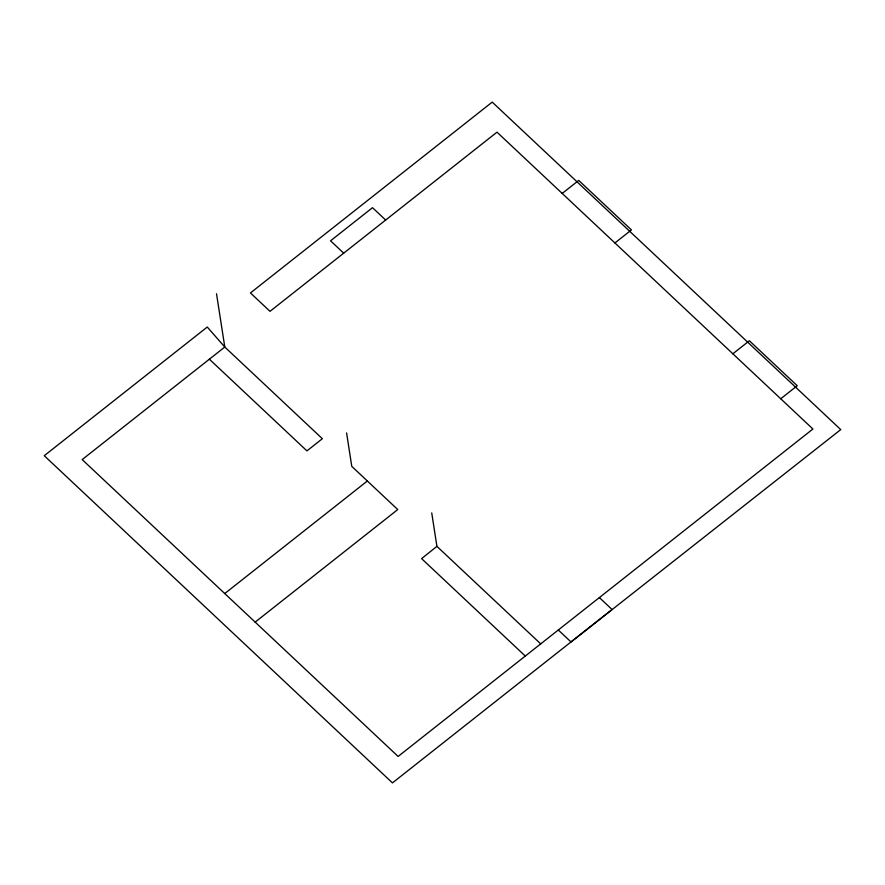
<?xml version="1.0" encoding="UTF-8"?>
<svg xmlns="http://www.w3.org/2000/svg" width="885" height="885" viewBox="0 0 885 885"><rect width="100%" height="100%" fill="white"/><g stroke="black" fill="none" stroke-linecap="round" stroke-linejoin="round"><path stroke-width="1.33" d="M431.736 512.924L436.913 546.355L421.603 558.623L525.292 656.05M562.196 193.439L578.724 180.396L631.447 229.934L614.92 242.977M224.757 593.558L367.352 480.998M255.157 622.122L397.752 509.561L351.765 466.351L346.588 432.92M732.857 353.79L749.374 340.747L797.241 385.727L780.725 398.77M385.661 220.044L372.508 207.687L330.548 240.809L343.701 253.165M599.377 597.585L612.088 609.522L392.453 782.893L44.25 455.709L207.267 327.03L224.79 347.031L322.361 438.717L306.94 450.885L209.369 359.199M558.291 630.009L571.002 641.957L840.75 429.601L492.215 102.107L250.444 292.946L270.014 311.332L496.994 132.164L812.917 429.015L398.117 756.443L82.183 459.592L224.79 347.031L216.515 293.72M436.913 546.355L540.713 643.882"/></g></svg>
